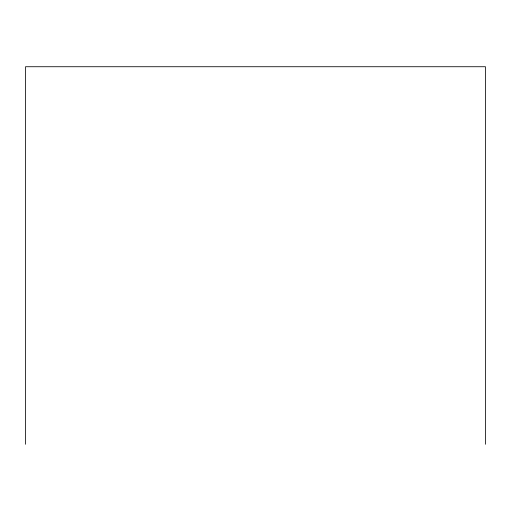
<?xml version="1.0" encoding="UTF-8"?>
<svg xmlns="http://www.w3.org/2000/svg" width="511" height="511" viewBox="0 0 511 511"><rect width="100%" height="100%" fill="white"/><g stroke="black" fill="none" stroke-linecap="round" stroke-linejoin="round"><path stroke-width="0.77" d="M485.45 444.27L485.45 66.73L25.55 66.73L25.55 444.27"/></g></svg>
